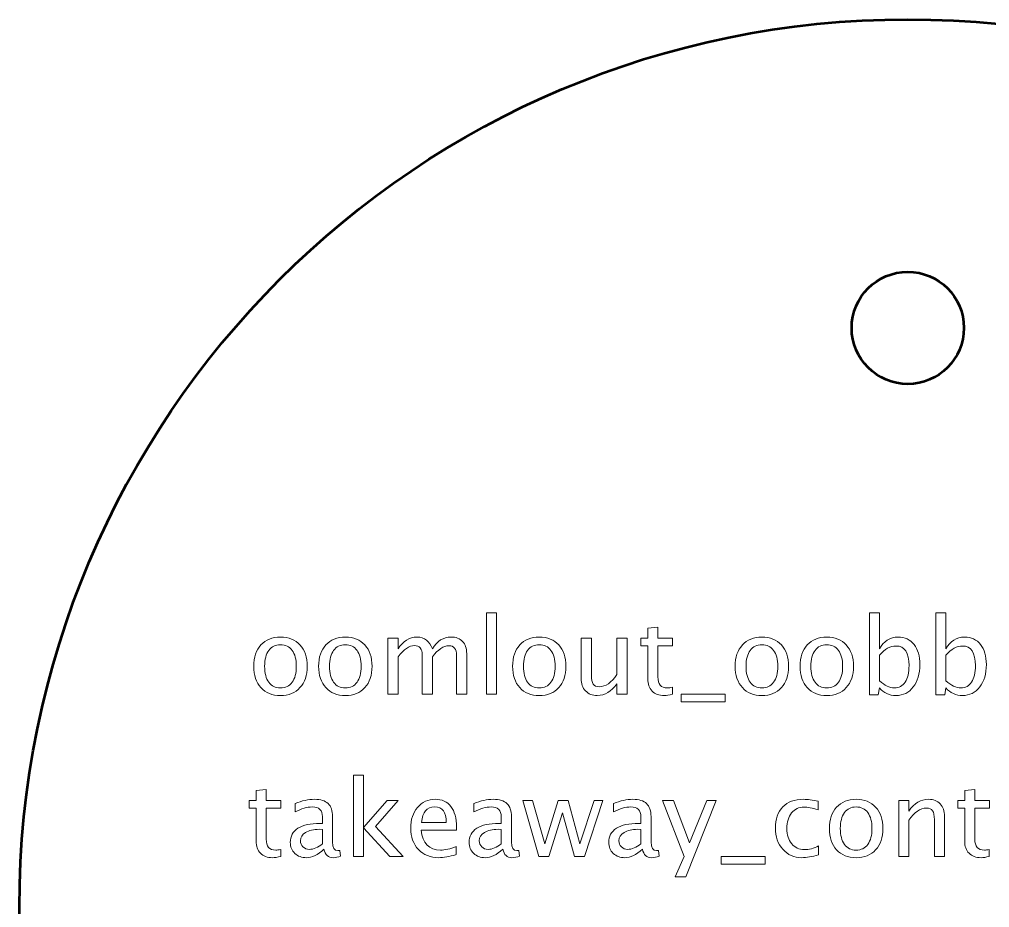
# Model space of a CAD drawing. Header units: centimetres. Extents: x -9.3 to 10.1, y -9.5 to 10.1.
# Drawn here: x -9.3 to -4.11, y 5.25 to 10 of the extents above; entities that cross this region are included whole.
import ezdxf

# ---------------------------------------------------------------- set-up
doc = ezdxf.new("R2010")
doc.units = ezdxf.units.CM
doc.header["$MEASUREMENT"] = 0
doc.layers.add('Layer 1', color=7, linetype='Continuous')

msp = doc.modelspace()

# ---------------------------------------------------------------- linework, layer by layer
at = {"layer": 'Layer 1', "lineweight": 53}
for centre, major_axis in [((-4.55, 5.25), (0, 4.75)), ((-4.54999, 8.34999), (0, 0.30001))]:
    msp.add_ellipse(centre, major_axis=major_axis, ratio=1, dxfattribs=at)
at = {"layer": 'Layer 1', "color": 5, "lineweight": 9}
for points, knots in [([(-6.80266, 6.39101), (-6.80266, 6.39101), (-6.80266, 6.82619), (-6.80266, 6.82619), (-6.80266, 6.82619), (-6.80266, 6.82619), (-6.74848, 6.82619), (-6.74848, 6.82619), (-6.74848, 6.82619), (-6.74848, 6.82619), (-6.74848, 6.39101), (-6.74848, 6.39101), (-6.74848, 6.39101), (-6.74848, 6.39101), (-6.80266, 6.39101), (-6.80266, 6.39101)], [0, 0, 0, 0, 0.2, 0.2, 0.2, 0.2, 0.4, 0.4, 0.4, 0.4, 0.6, 0.6, 0.6, 0.6, 1, 1, 1, 1]), ([(-4.75564, 6.38762), (-4.75564, 6.38762), (-4.75564, 6.82619), (-4.75564, 6.82619), (-4.75564, 6.82619), (-4.75564, 6.82619), (-4.70146, 6.82619), (-4.70146, 6.82619), (-4.70146, 6.82619), (-4.70146, 6.82619), (-4.70146, 6.63363), (-4.70146, 6.63363), (-4.70146, 6.63363), (-4.67926, 6.67549), (-4.64586, 6.69637), (-4.60136, 6.69637), (-4.60136, 6.69637), (-4.56533, 6.69637), (-4.53702, 6.6833), (-4.51632, 6.65705), (-4.51632, 6.65705), (-4.49563, 6.6308), (-4.48528, 6.59496), (-4.48528, 6.54952), (-4.48528, 6.54952), (-4.48528, 6.50004), (-4.49704, 6.46006), (-4.52046, 6.42977), (-4.52046, 6.42977), (-4.54388, 6.39938), (-4.57474, 6.38424), (-4.61293, 6.38424), (-4.61293, 6.38424), (-4.6484, 6.38424), (-4.67794, 6.39778), (-4.70146, 6.42497), (-4.70146, 6.42497), (-4.70146, 6.42497), (-4.70804, 6.38762), (-4.70804, 6.38762), (-4.70804, 6.38762), (-4.70804, 6.38762), (-4.75564, 6.38762), (-4.75564, 6.38762)], [0, 0, 0, 0, 0.0833333, 0.0833333, 0.0833333, 0.0833333, 0.1666667, 0.1666667, 0.1666667, 0.1666667, 0.25, 0.25, 0.25, 0.25, 0.3333333, 0.3333333, 0.3333333, 0.3333333, 0.4166667, 0.4166667, 0.4166667, 0.4166667, 0.5, 0.5, 0.5, 0.5, 0.5833333, 0.5833333, 0.5833333, 0.5833333, 0.6666667, 0.6666667, 0.6666667, 0.6666667, 0.75, 0.75, 0.75, 0.75, 0.8333333, 0.8333333, 0.8333333, 0.8333333, 1, 1, 1, 1]), ([(-4.40042, 6.38762), (-4.40042, 6.38762), (-4.40042, 6.82619), (-4.40042, 6.82619), (-4.40042, 6.82619), (-4.40042, 6.82619), (-4.34624, 6.82619), (-4.34624, 6.82619), (-4.34624, 6.82619), (-4.34624, 6.82619), (-4.34624, 6.63363), (-4.34624, 6.63363), (-4.34624, 6.63363), (-4.32404, 6.67549), (-4.29064, 6.69637), (-4.24614, 6.69637), (-4.24614, 6.69637), (-4.21011, 6.69637), (-4.1818, 6.6833), (-4.1611, 6.65705), (-4.1611, 6.65705), (-4.14041, 6.6308), (-4.13006, 6.59496), (-4.13006, 6.54952), (-4.13006, 6.54952), (-4.13006, 6.50004), (-4.14182, 6.46006), (-4.16524, 6.42977), (-4.16524, 6.42977), (-4.18866, 6.39938), (-4.21952, 6.38424), (-4.25771, 6.38424), (-4.25771, 6.38424), (-4.29318, 6.38424), (-4.32272, 6.39778), (-4.34624, 6.42497), (-4.34624, 6.42497), (-4.34624, 6.42497), (-4.35282, 6.38762), (-4.35282, 6.38762), (-4.35282, 6.38762), (-4.35282, 6.38762), (-4.40042, 6.38762), (-4.40042, 6.38762)], [0, 0, 0, 0, 0.0833333, 0.0833333, 0.0833333, 0.0833333, 0.1666667, 0.1666667, 0.1666667, 0.1666667, 0.25, 0.25, 0.25, 0.25, 0.3333333, 0.3333333, 0.3333333, 0.3333333, 0.4166667, 0.4166667, 0.4166667, 0.4166667, 0.5, 0.5, 0.5, 0.5, 0.5833333, 0.5833333, 0.5833333, 0.5833333, 0.6666667, 0.6666667, 0.6666667, 0.6666667, 0.75, 0.75, 0.75, 0.75, 0.8333333, 0.8333333, 0.8333333, 0.8333333, 1, 1, 1, 1]), ([(-5.80869, 6.3911), (-5.82544, 6.38649), (-5.84002, 6.38424), (-5.85234, 6.38424), (-5.85234, 6.38424), (-5.88, 6.38424), (-5.90154, 6.39214), (-5.91697, 6.40794), (-5.91697, 6.40794), (-5.93249, 6.42375), (-5.94021, 6.44567), (-5.94021, 6.47379), (-5.94021, 6.47379), (-5.94021, 6.47379), (-5.94021, 6.64952), (-5.94021, 6.64952), (-5.94021, 6.64952), (-5.94021, 6.64952), (-5.97765, 6.64952), (-5.97765, 6.64952), (-5.97765, 6.64952), (-5.97765, 6.64952), (-5.97765, 6.69016), (-5.97765, 6.69016), (-5.97765, 6.69016), (-5.97765, 6.69016), (-5.94021, 6.69016), (-5.94021, 6.69016), (-5.94021, 6.69016), (-5.94021, 6.69016), (-5.94021, 6.74426), (-5.94021, 6.74426), (-5.94021, 6.74426), (-5.94021, 6.74426), (-5.88602, 6.74943), (-5.88602, 6.74943), (-5.88602, 6.74943), (-5.88602, 6.74943), (-5.88602, 6.69016), (-5.88602, 6.69016), (-5.88602, 6.69016), (-5.88602, 6.69016), (-5.80756, 6.69016), (-5.80756, 6.69016), (-5.80756, 6.69016), (-5.80756, 6.69016), (-5.80756, 6.64952), (-5.80756, 6.64952), (-5.80756, 6.64952), (-5.80756, 6.64952), (-5.88602, 6.64952), (-5.88602, 6.64952), (-5.88602, 6.64952), (-5.88602, 6.64952), (-5.88602, 6.48358), (-5.88602, 6.48358), (-5.88602, 6.48358), (-5.88602, 6.44444), (-5.86899, 6.42488), (-5.83503, 6.42488), (-5.83503, 6.42488), (-5.82779, 6.42488), (-5.81904, 6.4261), (-5.80869, 6.42845), (-5.80869, 6.42845), (-5.80869, 6.42845), (-5.80869, 6.3911), (-5.80869, 6.3911)], [0, 0, 0, 0, 0.0555556, 0.0555556, 0.0555556, 0.0555556, 0.1111111, 0.1111111, 0.1111111, 0.1111111, 0.1666667, 0.1666667, 0.1666667, 0.1666667, 0.2222222, 0.2222222, 0.2222222, 0.2222222, 0.2777778, 0.2777778, 0.2777778, 0.2777778, 0.3333333, 0.3333333, 0.3333333, 0.3333333, 0.3888889, 0.3888889, 0.3888889, 0.3888889, 0.4444444, 0.4444444, 0.4444444, 0.4444444, 0.5, 0.5, 0.5, 0.5, 0.5555556, 0.5555556, 0.5555556, 0.5555556, 0.6111111, 0.6111111, 0.6111111, 0.6111111, 0.6666667, 0.6666667, 0.6666667, 0.6666667, 0.7222222, 0.7222222, 0.7222222, 0.7222222, 0.7777778, 0.7777778, 0.7777778, 0.7777778, 0.8333333, 0.8333333, 0.8333333, 0.8333333, 0.8888889, 0.8888889, 0.8888889, 0.8888889, 1, 1, 1, 1]), ([(-7.90407, 6.38424), (-7.948, 6.38424), (-7.98281, 6.39825), (-8.00839, 6.42629), (-8.00839, 6.42629), (-8.03408, 6.45432), (-8.04687, 6.49242), (-8.04687, 6.54049), (-8.04687, 6.54049), (-8.04687, 6.58847), (-8.03408, 6.62648), (-8.00839, 6.65442), (-8.00839, 6.65442), (-7.98281, 6.68236), (-7.948, 6.69637), (-7.90407, 6.69637), (-7.90407, 6.69637), (-7.86013, 6.69637), (-7.82533, 6.68236), (-7.79974, 6.65442), (-7.79974, 6.65442), (-7.77406, 6.62648), (-7.76126, 6.58847), (-7.76126, 6.54049), (-7.76126, 6.54049), (-7.76126, 6.49242), (-7.77406, 6.45432), (-7.79974, 6.42629), (-7.79974, 6.42629), (-7.82533, 6.39825), (-7.86013, 6.38424), (-7.90407, 6.38424)], [0, 0, 0, 0, 0.1111111, 0.1111111, 0.1111111, 0.1111111, 0.2222222, 0.2222222, 0.2222222, 0.2222222, 0.3333333, 0.3333333, 0.3333333, 0.3333333, 0.4444444, 0.4444444, 0.4444444, 0.4444444, 0.5555556, 0.5555556, 0.5555556, 0.5555556, 0.6666667, 0.6666667, 0.6666667, 0.6666667, 0.7777778, 0.7777778, 0.7777778, 0.7777778, 1, 1, 1, 1]), ([(-7.55732, 6.38424), (-7.60125, 6.38424), (-7.63606, 6.39825), (-7.66164, 6.42629), (-7.66164, 6.42629), (-7.68733, 6.45432), (-7.70012, 6.49242), (-7.70012, 6.54049), (-7.70012, 6.54049), (-7.70012, 6.58847), (-7.68733, 6.62648), (-7.66164, 6.65442), (-7.66164, 6.65442), (-7.63606, 6.68236), (-7.60125, 6.69637), (-7.55732, 6.69637), (-7.55732, 6.69637), (-7.51338, 6.69637), (-7.47858, 6.68236), (-7.45299, 6.65442), (-7.45299, 6.65442), (-7.42731, 6.62648), (-7.41451, 6.58847), (-7.41451, 6.54049), (-7.41451, 6.54049), (-7.41451, 6.49242), (-7.42731, 6.45432), (-7.45299, 6.42629), (-7.45299, 6.42629), (-7.47858, 6.39825), (-7.51338, 6.38424), (-7.55732, 6.38424)], [0, 0, 0, 0, 0.1111111, 0.1111111, 0.1111111, 0.1111111, 0.2222222, 0.2222222, 0.2222222, 0.2222222, 0.3333333, 0.3333333, 0.3333333, 0.3333333, 0.4444444, 0.4444444, 0.4444444, 0.4444444, 0.5555556, 0.5555556, 0.5555556, 0.5555556, 0.6666667, 0.6666667, 0.6666667, 0.6666667, 0.7777778, 0.7777778, 0.7777778, 0.7777778, 1, 1, 1, 1]), ([(-7.32966, 6.39101), (-7.32966, 6.39101), (-7.32966, 6.69016), (-7.32966, 6.69016), (-7.32966, 6.69016), (-7.32966, 6.69016), (-7.27548, 6.69016), (-7.27548, 6.69016), (-7.27548, 6.69016), (-7.27548, 6.69016), (-7.27548, 6.63363), (-7.27548, 6.63363), (-7.27548, 6.63363), (-7.24904, 6.67549), (-7.21518, 6.69637), (-7.17369, 6.69637), (-7.17369, 6.69637), (-7.13371, 6.69637), (-7.10652, 6.67549), (-7.09203, 6.63363), (-7.09203, 6.63363), (-7.06635, 6.67586), (-7.03286, 6.69694), (-6.99175, 6.69694), (-6.99175, 6.69694), (-6.96551, 6.69694), (-6.94509, 6.68922), (-6.93051, 6.6737), (-6.93051, 6.6737), (-6.91593, 6.65818), (-6.90859, 6.63645), (-6.90859, 6.60851), (-6.90859, 6.60851), (-6.90859, 6.60851), (-6.90859, 6.39101), (-6.90859, 6.39101), (-6.90859, 6.39101), (-6.90859, 6.39101), (-6.96278, 6.39101), (-6.96278, 6.39101), (-6.96278, 6.39101), (-6.96278, 6.39101), (-6.96278, 6.59957), (-6.96278, 6.59957), (-6.96278, 6.59957), (-6.96278, 6.63363), (-6.97632, 6.65065), (-7.00342, 6.65065), (-7.00342, 6.65065), (-7.03155, 6.65065), (-7.06108, 6.6308), (-7.09203, 6.59101), (-7.09203, 6.59101), (-7.09203, 6.59101), (-7.09203, 6.39101), (-7.09203, 6.39101), (-7.09203, 6.39101), (-7.09203, 6.39101), (-7.14622, 6.39101), (-7.14622, 6.39101), (-7.14622, 6.39101), (-7.14622, 6.39101), (-7.14622, 6.59976), (-7.14622, 6.59976), (-7.14622, 6.59976), (-7.14622, 6.6341), (-7.15996, 6.65122), (-7.18752, 6.65122), (-7.18752, 6.65122), (-7.21489, 6.65122), (-7.24425, 6.63127), (-7.27548, 6.59129), (-7.27548, 6.59129), (-7.27548, 6.59129), (-7.27548, 6.39101), (-7.27548, 6.39101), (-7.27548, 6.39101), (-7.27548, 6.39101), (-7.32966, 6.39101), (-7.32966, 6.39101)], [0, 0, 0, 0, 0.047619, 0.047619, 0.047619, 0.047619, 0.0952381, 0.0952381, 0.0952381, 0.0952381, 0.1428571, 0.1428571, 0.1428571, 0.1428571, 0.1904762, 0.1904762, 0.1904762, 0.1904762, 0.2380952, 0.2380952, 0.2380952, 0.2380952, 0.2857143, 0.2857143, 0.2857143, 0.2857143, 0.3333333, 0.3333333, 0.3333333, 0.3333333, 0.3809524, 0.3809524, 0.3809524, 0.3809524, 0.4285714, 0.4285714, 0.4285714, 0.4285714, 0.4761905, 0.4761905, 0.4761905, 0.4761905, 0.5238095, 0.5238095, 0.5238095, 0.5238095, 0.5714286, 0.5714286, 0.5714286, 0.5714286, 0.6190476, 0.6190476, 0.6190476, 0.6190476, 0.6666667, 0.6666667, 0.6666667, 0.6666667, 0.7142857, 0.7142857, 0.7142857, 0.7142857, 0.7619048, 0.7619048, 0.7619048, 0.7619048, 0.8095238, 0.8095238, 0.8095238, 0.8095238, 0.8571429, 0.8571429, 0.8571429, 0.8571429, 0.9047619, 0.9047619, 0.9047619, 0.9047619, 1, 1, 1, 1]), ([(-6.52045, 6.38424), (-6.56438, 6.38424), (-6.59919, 6.39825), (-6.62477, 6.42629), (-6.62477, 6.42629), (-6.65046, 6.45432), (-6.66325, 6.49242), (-6.66325, 6.54049), (-6.66325, 6.54049), (-6.66325, 6.58847), (-6.65046, 6.62648), (-6.62477, 6.65442), (-6.62477, 6.65442), (-6.59919, 6.68236), (-6.56438, 6.69637), (-6.52045, 6.69637), (-6.52045, 6.69637), (-6.47651, 6.69637), (-6.44171, 6.68236), (-6.41612, 6.65442), (-6.41612, 6.65442), (-6.39044, 6.62648), (-6.37764, 6.58847), (-6.37764, 6.54049), (-6.37764, 6.54049), (-6.37764, 6.49242), (-6.39044, 6.45432), (-6.41612, 6.42629), (-6.41612, 6.42629), (-6.44171, 6.39825), (-6.47651, 6.38424), (-6.52045, 6.38424)], [0, 0, 0, 0, 0.1111111, 0.1111111, 0.1111111, 0.1111111, 0.2222222, 0.2222222, 0.2222222, 0.2222222, 0.3333333, 0.3333333, 0.3333333, 0.3333333, 0.4444444, 0.4444444, 0.4444444, 0.4444444, 0.5555556, 0.5555556, 0.5555556, 0.5555556, 0.6666667, 0.6666667, 0.6666667, 0.6666667, 0.7777778, 0.7777778, 0.7777778, 0.7777778, 1, 1, 1, 1]), ([(-5.33005, 6.38424), (-5.37398, 6.38424), (-5.40879, 6.39825), (-5.43437, 6.42629), (-5.43437, 6.42629), (-5.46006, 6.45432), (-5.47285, 6.49242), (-5.47285, 6.54049), (-5.47285, 6.54049), (-5.47285, 6.58847), (-5.46006, 6.62648), (-5.43437, 6.65442), (-5.43437, 6.65442), (-5.40879, 6.68236), (-5.37398, 6.69637), (-5.33005, 6.69637), (-5.33005, 6.69637), (-5.28611, 6.69637), (-5.25131, 6.68236), (-5.22572, 6.65442), (-5.22572, 6.65442), (-5.20004, 6.62648), (-5.18724, 6.58847), (-5.18724, 6.54049), (-5.18724, 6.54049), (-5.18724, 6.49242), (-5.20004, 6.45432), (-5.22572, 6.42629), (-5.22572, 6.42629), (-5.25131, 6.39825), (-5.28611, 6.38424), (-5.33005, 6.38424)], [0, 0, 0, 0, 0.1111111, 0.1111111, 0.1111111, 0.1111111, 0.2222222, 0.2222222, 0.2222222, 0.2222222, 0.3333333, 0.3333333, 0.3333333, 0.3333333, 0.4444444, 0.4444444, 0.4444444, 0.4444444, 0.5555556, 0.5555556, 0.5555556, 0.5555556, 0.6666667, 0.6666667, 0.6666667, 0.6666667, 0.7777778, 0.7777778, 0.7777778, 0.7777778, 1, 1, 1, 1]), ([(-4.9833, 6.38424), (-5.02723, 6.38424), (-5.06204, 6.39825), (-5.08762, 6.42629), (-5.08762, 6.42629), (-5.11331, 6.45432), (-5.1261, 6.49242), (-5.1261, 6.54049), (-5.1261, 6.54049), (-5.1261, 6.58847), (-5.11331, 6.62648), (-5.08762, 6.65442), (-5.08762, 6.65442), (-5.06204, 6.68236), (-5.02723, 6.69637), (-4.9833, 6.69637), (-4.9833, 6.69637), (-4.93936, 6.69637), (-4.90456, 6.68236), (-4.87897, 6.65442), (-4.87897, 6.65442), (-4.85329, 6.62648), (-4.84049, 6.58847), (-4.84049, 6.54049), (-4.84049, 6.54049), (-4.84049, 6.49242), (-4.85329, 6.45432), (-4.87897, 6.42629), (-4.87897, 6.42629), (-4.90456, 6.39825), (-4.93936, 6.38424), (-4.9833, 6.38424)], [0, 0, 0, 0, 0.1111111, 0.1111111, 0.1111111, 0.1111111, 0.2222222, 0.2222222, 0.2222222, 0.2222222, 0.3333333, 0.3333333, 0.3333333, 0.3333333, 0.4444444, 0.4444444, 0.4444444, 0.4444444, 0.5555556, 0.5555556, 0.5555556, 0.5555556, 0.6666667, 0.6666667, 0.6666667, 0.6666667, 0.7777778, 0.7777778, 0.7777778, 0.7777778, 1, 1, 1, 1]), ([(-7.90416, 6.42488), (-7.87735, 6.42488), (-7.85647, 6.43494), (-7.8416, 6.45517), (-7.8416, 6.45517), (-7.82683, 6.4753), (-7.8194, 6.5038), (-7.8194, 6.54049), (-7.8194, 6.54049), (-7.8194, 6.57709), (-7.82683, 6.6055), (-7.8416, 6.62563), (-7.8416, 6.62563), (-7.85647, 6.64567), (-7.87735, 6.65573), (-7.90416, 6.65573), (-7.90416, 6.65573), (-7.93107, 6.65573), (-7.95195, 6.64567), (-7.96663, 6.62563), (-7.96663, 6.62563), (-7.9814, 6.6055), (-7.98873, 6.57709), (-7.98873, 6.54049), (-7.98873, 6.54049), (-7.98873, 6.5038), (-7.9814, 6.4753), (-7.96663, 6.45517), (-7.96663, 6.45517), (-7.95195, 6.43494), (-7.93107, 6.42488), (-7.90416, 6.42488)], [0, 0, 0, 0, 0.1111111, 0.1111111, 0.1111111, 0.1111111, 0.2222222, 0.2222222, 0.2222222, 0.2222222, 0.3333333, 0.3333333, 0.3333333, 0.3333333, 0.4444444, 0.4444444, 0.4444444, 0.4444444, 0.5555556, 0.5555556, 0.5555556, 0.5555556, 0.6666667, 0.6666667, 0.6666667, 0.6666667, 0.7777778, 0.7777778, 0.7777778, 0.7777778, 1, 1, 1, 1]), ([(-7.55741, 6.42488), (-7.5306, 6.42488), (-7.50972, 6.43494), (-7.49485, 6.45517), (-7.49485, 6.45517), (-7.48008, 6.4753), (-7.47265, 6.5038), (-7.47265, 6.54049), (-7.47265, 6.54049), (-7.47265, 6.57709), (-7.48008, 6.6055), (-7.49485, 6.62563), (-7.49485, 6.62563), (-7.50972, 6.64567), (-7.5306, 6.65573), (-7.55741, 6.65573), (-7.55741, 6.65573), (-7.58432, 6.65573), (-7.6052, 6.64567), (-7.61988, 6.62563), (-7.61988, 6.62563), (-7.63465, 6.6055), (-7.64198, 6.57709), (-7.64198, 6.54049), (-7.64198, 6.54049), (-7.64198, 6.5038), (-7.63465, 6.4753), (-7.61988, 6.45517), (-7.61988, 6.45517), (-7.6052, 6.43494), (-7.58432, 6.42488), (-7.55741, 6.42488)], [0, 0, 0, 0, 0.1111111, 0.1111111, 0.1111111, 0.1111111, 0.2222222, 0.2222222, 0.2222222, 0.2222222, 0.3333333, 0.3333333, 0.3333333, 0.3333333, 0.4444444, 0.4444444, 0.4444444, 0.4444444, 0.5555556, 0.5555556, 0.5555556, 0.5555556, 0.6666667, 0.6666667, 0.6666667, 0.6666667, 0.7777778, 0.7777778, 0.7777778, 0.7777778, 1, 1, 1, 1]), ([(-6.52054, 6.42488), (-6.49373, 6.42488), (-6.47285, 6.43494), (-6.45798, 6.45517), (-6.45798, 6.45517), (-6.44321, 6.4753), (-6.43578, 6.5038), (-6.43578, 6.54049), (-6.43578, 6.54049), (-6.43578, 6.57709), (-6.44321, 6.6055), (-6.45798, 6.62563), (-6.45798, 6.62563), (-6.47285, 6.64567), (-6.49373, 6.65573), (-6.52054, 6.65573), (-6.52054, 6.65573), (-6.54745, 6.65573), (-6.56833, 6.64567), (-6.58301, 6.62563), (-6.58301, 6.62563), (-6.59778, 6.6055), (-6.60511, 6.57709), (-6.60511, 6.54049), (-6.60511, 6.54049), (-6.60511, 6.5038), (-6.59778, 6.4753), (-6.58301, 6.45517), (-6.58301, 6.45517), (-6.56833, 6.43494), (-6.54745, 6.42488), (-6.52054, 6.42488)], [0, 0, 0, 0, 0.1111111, 0.1111111, 0.1111111, 0.1111111, 0.2222222, 0.2222222, 0.2222222, 0.2222222, 0.3333333, 0.3333333, 0.3333333, 0.3333333, 0.4444444, 0.4444444, 0.4444444, 0.4444444, 0.5555556, 0.5555556, 0.5555556, 0.5555556, 0.6666667, 0.6666667, 0.6666667, 0.6666667, 0.7777778, 0.7777778, 0.7777778, 0.7777778, 1, 1, 1, 1]), ([(-6.1054, 6.39101), (-6.1054, 6.39101), (-6.1054, 6.44727), (-6.1054, 6.44727), (-6.1054, 6.44727), (-6.13428, 6.40522), (-6.16937, 6.38424), (-6.21057, 6.38424), (-6.21057, 6.38424), (-6.23673, 6.38424), (-6.25752, 6.39242), (-6.27294, 6.40888), (-6.27294, 6.40888), (-6.28847, 6.42535), (-6.29618, 6.44745), (-6.29618, 6.47539), (-6.29618, 6.47539), (-6.29618, 6.47539), (-6.29618, 6.69016), (-6.29618, 6.69016), (-6.29618, 6.69016), (-6.29618, 6.69016), (-6.24199, 6.69016), (-6.24199, 6.69016), (-6.24199, 6.69016), (-6.24199, 6.69016), (-6.24199, 6.49308), (-6.24199, 6.49308), (-6.24199, 6.49308), (-6.24199, 6.4706), (-6.2387, 6.4547), (-6.23221, 6.44529), (-6.23221, 6.44529), (-6.22563, 6.43579), (-6.21471, 6.43109), (-6.19938, 6.43109), (-6.19938, 6.43109), (-6.16627, 6.43109), (-6.13484, 6.45282), (-6.1054, 6.49637), (-6.1054, 6.49637), (-6.1054, 6.49637), (-6.1054, 6.69016), (-6.1054, 6.69016), (-6.1054, 6.69016), (-6.1054, 6.69016), (-6.05121, 6.69016), (-6.05121, 6.69016), (-6.05121, 6.69016), (-6.05121, 6.69016), (-6.05121, 6.39101), (-6.05121, 6.39101), (-6.05121, 6.39101), (-6.05121, 6.39101), (-6.1054, 6.39101), (-6.1054, 6.39101)], [0, 0, 0, 0, 0.0666667, 0.0666667, 0.0666667, 0.0666667, 0.1333333, 0.1333333, 0.1333333, 0.1333333, 0.2, 0.2, 0.2, 0.2, 0.2666667, 0.2666667, 0.2666667, 0.2666667, 0.3333333, 0.3333333, 0.3333333, 0.3333333, 0.4, 0.4, 0.4, 0.4, 0.4666667, 0.4666667, 0.4666667, 0.4666667, 0.5333333, 0.5333333, 0.5333333, 0.5333333, 0.6, 0.6, 0.6, 0.6, 0.6666667, 0.6666667, 0.6666667, 0.6666667, 0.7333333, 0.7333333, 0.7333333, 0.7333333, 0.8, 0.8, 0.8, 0.8, 0.8666667, 0.8666667, 0.8666667, 0.8666667, 1, 1, 1, 1]), ([(-5.33014, 6.42488), (-5.30333, 6.42488), (-5.28245, 6.43494), (-5.26758, 6.45517), (-5.26758, 6.45517), (-5.25281, 6.4753), (-5.24538, 6.5038), (-5.24538, 6.54049), (-5.24538, 6.54049), (-5.24538, 6.57709), (-5.25281, 6.6055), (-5.26758, 6.62563), (-5.26758, 6.62563), (-5.28245, 6.64567), (-5.30333, 6.65573), (-5.33014, 6.65573), (-5.33014, 6.65573), (-5.35705, 6.65573), (-5.37793, 6.64567), (-5.39261, 6.62563), (-5.39261, 6.62563), (-5.40738, 6.6055), (-5.41471, 6.57709), (-5.41471, 6.54049), (-5.41471, 6.54049), (-5.41471, 6.5038), (-5.40738, 6.4753), (-5.39261, 6.45517), (-5.39261, 6.45517), (-5.37793, 6.43494), (-5.35705, 6.42488), (-5.33014, 6.42488)], [0, 0, 0, 0, 0.1111111, 0.1111111, 0.1111111, 0.1111111, 0.2222222, 0.2222222, 0.2222222, 0.2222222, 0.3333333, 0.3333333, 0.3333333, 0.3333333, 0.4444444, 0.4444444, 0.4444444, 0.4444444, 0.5555556, 0.5555556, 0.5555556, 0.5555556, 0.6666667, 0.6666667, 0.6666667, 0.6666667, 0.7777778, 0.7777778, 0.7777778, 0.7777778, 1, 1, 1, 1]), ([(-4.98339, 6.42488), (-4.95658, 6.42488), (-4.9357, 6.43494), (-4.92083, 6.45517), (-4.92083, 6.45517), (-4.90606, 6.4753), (-4.89863, 6.5038), (-4.89863, 6.54049), (-4.89863, 6.54049), (-4.89863, 6.57709), (-4.90606, 6.6055), (-4.92083, 6.62563), (-4.92083, 6.62563), (-4.9357, 6.64567), (-4.95658, 6.65573), (-4.98339, 6.65573), (-4.98339, 6.65573), (-5.0103, 6.65573), (-5.03118, 6.64567), (-5.04586, 6.62563), (-5.04586, 6.62563), (-5.06063, 6.6055), (-5.06796, 6.57709), (-5.06796, 6.54049), (-5.06796, 6.54049), (-5.06796, 6.5038), (-5.06063, 6.4753), (-5.04586, 6.45517), (-5.04586, 6.45517), (-5.03118, 6.43494), (-5.0103, 6.42488), (-4.98339, 6.42488)], [0, 0, 0, 0, 0.1111111, 0.1111111, 0.1111111, 0.1111111, 0.2222222, 0.2222222, 0.2222222, 0.2222222, 0.3333333, 0.3333333, 0.3333333, 0.3333333, 0.4444444, 0.4444444, 0.4444444, 0.4444444, 0.5555556, 0.5555556, 0.5555556, 0.5555556, 0.6666667, 0.6666667, 0.6666667, 0.6666667, 0.7777778, 0.7777778, 0.7777778, 0.7777778, 1, 1, 1, 1]), ([(-4.70146, 6.46232), (-4.67352, 6.43739), (-4.64689, 6.42488), (-4.62159, 6.42488), (-4.62159, 6.42488), (-4.59666, 6.42488), (-4.57737, 6.43532), (-4.56383, 6.45611), (-4.56383, 6.45611), (-4.55019, 6.4769), (-4.54341, 6.50616), (-4.54341, 6.54397), (-4.54341, 6.54397), (-4.54341, 6.61396), (-4.56656, 6.64896), (-4.61284, 6.64896), (-4.61284, 6.64896), (-4.64313, 6.64896), (-4.67267, 6.63259), (-4.70146, 6.59976), (-4.70146, 6.59976), (-4.70146, 6.59976), (-4.70146, 6.46232), (-4.70146, 6.46232)], [0, 0, 0, 0, 0.1428571, 0.1428571, 0.1428571, 0.1428571, 0.2857143, 0.2857143, 0.2857143, 0.2857143, 0.4285714, 0.4285714, 0.4285714, 0.4285714, 0.5714286, 0.5714286, 0.5714286, 0.5714286, 0.7142857, 0.7142857, 0.7142857, 0.7142857, 1, 1, 1, 1]), ([(-4.34624, 6.46232), (-4.3183, 6.43739), (-4.29167, 6.42488), (-4.26637, 6.42488), (-4.26637, 6.42488), (-4.24144, 6.42488), (-4.22215, 6.43532), (-4.20861, 6.45611), (-4.20861, 6.45611), (-4.19497, 6.4769), (-4.18819, 6.50616), (-4.18819, 6.54397), (-4.18819, 6.54397), (-4.18819, 6.61396), (-4.21134, 6.64896), (-4.25762, 6.64896), (-4.25762, 6.64896), (-4.28791, 6.64896), (-4.31745, 6.63259), (-4.34624, 6.59976), (-4.34624, 6.59976), (-4.34624, 6.59976), (-4.34624, 6.46232), (-4.34624, 6.46232)], [0, 0, 0, 0, 0.1428571, 0.1428571, 0.1428571, 0.1428571, 0.2857143, 0.2857143, 0.2857143, 0.2857143, 0.4285714, 0.4285714, 0.4285714, 0.4285714, 0.5714286, 0.5714286, 0.5714286, 0.5714286, 0.7142857, 0.7142857, 0.7142857, 0.7142857, 1, 1, 1, 1]), ([(-5.76184, 6.35037), (-5.76184, 6.35037), (-5.76184, 6.39101), (-5.76184, 6.39101), (-5.76184, 6.39101), (-5.76184, 6.39101), (-5.52704, 6.39101), (-5.52704, 6.39101), (-5.52704, 6.39101), (-5.52704, 6.39101), (-5.52704, 6.35037), (-5.52704, 6.35037), (-5.52704, 6.35037), (-5.52704, 6.35037), (-5.76184, 6.35037), (-5.76184, 6.35037)], [0, 0, 0, 0, 0.2, 0.2, 0.2, 0.2, 0.4, 0.4, 0.4, 0.4, 0.6, 0.6, 0.6, 0.6, 1, 1, 1, 1]), ([(-7.5141, 5.52366), (-7.5141, 5.52366), (-7.5141, 5.95884), (-7.5141, 5.95884), (-7.5141, 5.95884), (-7.5141, 5.95884), (-7.45992, 5.95884), (-7.45992, 5.95884), (-7.45992, 5.95884), (-7.45992, 5.95884), (-7.45992, 5.67766), (-7.45992, 5.67766), (-7.45992, 5.67766), (-7.45992, 5.67766), (-7.33292, 5.82281), (-7.33292, 5.82281), (-7.33292, 5.82281), (-7.33292, 5.82281), (-7.2744, 5.82281), (-7.2744, 5.82281), (-7.2744, 5.82281), (-7.2744, 5.82281), (-7.39576, 5.68321), (-7.39576, 5.68321), (-7.39576, 5.68321), (-7.39576, 5.68321), (-7.24901, 5.52366), (-7.24901, 5.52366), (-7.24901, 5.52366), (-7.24901, 5.52366), (-7.31881, 5.52366), (-7.31881, 5.52366), (-7.31881, 5.52366), (-7.31881, 5.52366), (-7.45992, 5.67709), (-7.45992, 5.67709), (-7.45992, 5.67709), (-7.45992, 5.67709), (-7.45992, 5.52366), (-7.45992, 5.52366), (-7.45992, 5.52366), (-7.45992, 5.52366), (-7.5141, 5.52366), (-7.5141, 5.52366)], [0, 0, 0, 0, 0.0833333, 0.0833333, 0.0833333, 0.0833333, 0.1666667, 0.1666667, 0.1666667, 0.1666667, 0.25, 0.25, 0.25, 0.25, 0.3333333, 0.3333333, 0.3333333, 0.3333333, 0.4166667, 0.4166667, 0.4166667, 0.4166667, 0.5, 0.5, 0.5, 0.5, 0.5833333, 0.5833333, 0.5833333, 0.5833333, 0.6666667, 0.6666667, 0.6666667, 0.6666667, 0.75, 0.75, 0.75, 0.75, 0.8333333, 0.8333333, 0.8333333, 0.8333333, 1, 1, 1, 1]), ([(-7.90309, 5.52375), (-7.91984, 5.51914), (-7.93442, 5.51689), (-7.94674, 5.51689), (-7.94674, 5.51689), (-7.9744, 5.51689), (-7.99594, 5.52479), (-8.01137, 5.54059), (-8.01137, 5.54059), (-8.02689, 5.5564), (-8.03461, 5.57832), (-8.03461, 5.60644), (-8.03461, 5.60644), (-8.03461, 5.60644), (-8.03461, 5.78217), (-8.03461, 5.78217), (-8.03461, 5.78217), (-8.03461, 5.78217), (-8.07205, 5.78217), (-8.07205, 5.78217), (-8.07205, 5.78217), (-8.07205, 5.78217), (-8.07205, 5.82281), (-8.07205, 5.82281), (-8.07205, 5.82281), (-8.07205, 5.82281), (-8.03461, 5.82281), (-8.03461, 5.82281), (-8.03461, 5.82281), (-8.03461, 5.82281), (-8.03461, 5.87691), (-8.03461, 5.87691), (-8.03461, 5.87691), (-8.03461, 5.87691), (-7.98042, 5.88208), (-7.98042, 5.88208), (-7.98042, 5.88208), (-7.98042, 5.88208), (-7.98042, 5.82281), (-7.98042, 5.82281), (-7.98042, 5.82281), (-7.98042, 5.82281), (-7.90196, 5.82281), (-7.90196, 5.82281), (-7.90196, 5.82281), (-7.90196, 5.82281), (-7.90196, 5.78217), (-7.90196, 5.78217), (-7.90196, 5.78217), (-7.90196, 5.78217), (-7.98042, 5.78217), (-7.98042, 5.78217), (-7.98042, 5.78217), (-7.98042, 5.78217), (-7.98042, 5.61623), (-7.98042, 5.61623), (-7.98042, 5.61623), (-7.98042, 5.57709), (-7.96339, 5.55753), (-7.92943, 5.55753), (-7.92943, 5.55753), (-7.92219, 5.55753), (-7.91344, 5.55875), (-7.90309, 5.5611), (-7.90309, 5.5611), (-7.90309, 5.5611), (-7.90309, 5.52375), (-7.90309, 5.52375)], [0, 0, 0, 0, 0.0555556, 0.0555556, 0.0555556, 0.0555556, 0.1111111, 0.1111111, 0.1111111, 0.1111111, 0.1666667, 0.1666667, 0.1666667, 0.1666667, 0.2222222, 0.2222222, 0.2222222, 0.2222222, 0.2777778, 0.2777778, 0.2777778, 0.2777778, 0.3333333, 0.3333333, 0.3333333, 0.3333333, 0.3888889, 0.3888889, 0.3888889, 0.3888889, 0.4444444, 0.4444444, 0.4444444, 0.4444444, 0.5, 0.5, 0.5, 0.5, 0.5555556, 0.5555556, 0.5555556, 0.5555556, 0.6111111, 0.6111111, 0.6111111, 0.6111111, 0.6666667, 0.6666667, 0.6666667, 0.6666667, 0.7222222, 0.7222222, 0.7222222, 0.7222222, 0.7777778, 0.7777778, 0.7777778, 0.7777778, 0.8333333, 0.8333333, 0.8333333, 0.8333333, 0.8888889, 0.8888889, 0.8888889, 0.8888889, 1, 1, 1, 1]), ([(-4.11439, 5.52375), (-4.13114, 5.51914), (-4.14572, 5.51689), (-4.15804, 5.51689), (-4.15804, 5.51689), (-4.1857, 5.51689), (-4.20724, 5.52479), (-4.22267, 5.54059), (-4.22267, 5.54059), (-4.23819, 5.5564), (-4.24591, 5.57832), (-4.24591, 5.60644), (-4.24591, 5.60644), (-4.24591, 5.60644), (-4.24591, 5.78217), (-4.24591, 5.78217), (-4.24591, 5.78217), (-4.24591, 5.78217), (-4.28335, 5.78217), (-4.28335, 5.78217), (-4.28335, 5.78217), (-4.28335, 5.78217), (-4.28335, 5.82281), (-4.28335, 5.82281), (-4.28335, 5.82281), (-4.28335, 5.82281), (-4.24591, 5.82281), (-4.24591, 5.82281), (-4.24591, 5.82281), (-4.24591, 5.82281), (-4.24591, 5.87691), (-4.24591, 5.87691), (-4.24591, 5.87691), (-4.24591, 5.87691), (-4.19172, 5.88208), (-4.19172, 5.88208), (-4.19172, 5.88208), (-4.19172, 5.88208), (-4.19172, 5.82281), (-4.19172, 5.82281), (-4.19172, 5.82281), (-4.19172, 5.82281), (-4.11326, 5.82281), (-4.11326, 5.82281), (-4.11326, 5.82281), (-4.11326, 5.82281), (-4.11326, 5.78217), (-4.11326, 5.78217), (-4.11326, 5.78217), (-4.11326, 5.78217), (-4.19172, 5.78217), (-4.19172, 5.78217), (-4.19172, 5.78217), (-4.19172, 5.78217), (-4.19172, 5.61623), (-4.19172, 5.61623), (-4.19172, 5.61623), (-4.19172, 5.57709), (-4.17469, 5.55753), (-4.14073, 5.55753), (-4.14073, 5.55753), (-4.13349, 5.55753), (-4.12474, 5.55875), (-4.11439, 5.5611), (-4.11439, 5.5611), (-4.11439, 5.5611), (-4.11439, 5.52375), (-4.11439, 5.52375)], [0, 0, 0, 0, 0.0555556, 0.0555556, 0.0555556, 0.0555556, 0.1111111, 0.1111111, 0.1111111, 0.1111111, 0.1666667, 0.1666667, 0.1666667, 0.1666667, 0.2222222, 0.2222222, 0.2222222, 0.2222222, 0.2777778, 0.2777778, 0.2777778, 0.2777778, 0.3333333, 0.3333333, 0.3333333, 0.3333333, 0.3888889, 0.3888889, 0.3888889, 0.3888889, 0.4444444, 0.4444444, 0.4444444, 0.4444444, 0.5, 0.5, 0.5, 0.5, 0.5555556, 0.5555556, 0.5555556, 0.5555556, 0.6111111, 0.6111111, 0.6111111, 0.6111111, 0.6666667, 0.6666667, 0.6666667, 0.6666667, 0.7222222, 0.7222222, 0.7222222, 0.7222222, 0.7777778, 0.7777778, 0.7777778, 0.7777778, 0.8333333, 0.8333333, 0.8333333, 0.8333333, 0.8888889, 0.8888889, 0.8888889, 0.8888889, 1, 1, 1, 1]), ([(-7.67158, 5.56176), (-7.70413, 5.53184), (-7.73545, 5.51689), (-7.76556, 5.51689), (-7.76556, 5.51689), (-7.7903, 5.51689), (-7.8109, 5.5246), (-7.82717, 5.54012), (-7.82717, 5.54012), (-7.84354, 5.55564), (-7.85173, 5.57521), (-7.85173, 5.59882), (-7.85173, 5.59882), (-7.85173, 5.63147), (-7.83799, 5.65659), (-7.81052, 5.67408), (-7.81052, 5.67408), (-7.78305, 5.69158), (-7.74364, 5.70033), (-7.69227, 5.70033), (-7.69227, 5.70033), (-7.69227, 5.70033), (-7.67957, 5.70033), (-7.67957, 5.70033), (-7.67957, 5.70033), (-7.67957, 5.70033), (-7.67957, 5.73636), (-7.67957, 5.73636), (-7.67957, 5.73636), (-7.67957, 5.77107), (-7.69764, 5.78838), (-7.73385, 5.78838), (-7.73385, 5.78838), (-7.76189, 5.78838), (-7.79256, 5.77954), (-7.82576, 5.76185), (-7.82576, 5.76185), (-7.82576, 5.76185), (-7.82576, 5.80644), (-7.82576, 5.80644), (-7.82576, 5.80644), (-7.78926, 5.8215), (-7.75483, 5.82902), (-7.72257, 5.82902), (-7.72257, 5.82902), (-7.68936, 5.82902), (-7.6648, 5.8215), (-7.64909, 5.80635), (-7.64909, 5.80635), (-7.63329, 5.7912), (-7.62539, 5.76787), (-7.62539, 5.73636), (-7.62539, 5.73636), (-7.62539, 5.73636), (-7.62539, 5.60118), (-7.62539, 5.60118), (-7.62539, 5.60118), (-7.62539, 5.57023), (-7.61589, 5.5547), (-7.59679, 5.5547), (-7.59679, 5.5547), (-7.59444, 5.5547), (-7.59096, 5.55508), (-7.58635, 5.55583), (-7.58635, 5.55583), (-7.58635, 5.55583), (-7.58249, 5.52573), (-7.58249, 5.52573), (-7.58249, 5.52573), (-7.59481, 5.5198), (-7.60836, 5.51689), (-7.62322, 5.51689), (-7.62322, 5.51689), (-7.64853, 5.51689), (-7.66462, 5.53184), (-7.67158, 5.56176)], [0, 0, 0, 0, 0.05, 0.05, 0.05, 0.05, 0.1, 0.1, 0.1, 0.1, 0.15, 0.15, 0.15, 0.15, 0.2, 0.2, 0.2, 0.2, 0.25, 0.25, 0.25, 0.25, 0.3, 0.3, 0.3, 0.3, 0.35, 0.35, 0.35, 0.35, 0.4, 0.4, 0.4, 0.4, 0.45, 0.45, 0.45, 0.45, 0.5, 0.5, 0.5, 0.5, 0.55, 0.55, 0.55, 0.55, 0.6, 0.6, 0.6, 0.6, 0.65, 0.65, 0.65, 0.65, 0.7, 0.7, 0.7, 0.7, 0.75, 0.75, 0.75, 0.75, 0.8, 0.8, 0.8, 0.8, 0.85, 0.85, 0.85, 0.85, 0.9, 0.9, 0.9, 0.9, 1, 1, 1, 1]), ([(-6.96462, 5.53326), (-7.00102, 5.52234), (-7.03216, 5.51689), (-7.05813, 5.51689), (-7.05813, 5.51689), (-7.10243, 5.51689), (-7.13846, 5.53156), (-7.16622, 5.56082), (-7.16622, 5.56082), (-7.19397, 5.59008), (-7.20789, 5.62799), (-7.20789, 5.67465), (-7.20789, 5.67465), (-7.20789, 5.7199), (-7.19566, 5.75706), (-7.17111, 5.78612), (-7.17111, 5.78612), (-7.14655, 5.8151), (-7.11513, 5.82959), (-7.07685, 5.82959), (-7.07685, 5.82959), (-7.04063, 5.82959), (-7.01259, 5.8167), (-6.99284, 5.79092), (-6.99284, 5.79092), (-6.97308, 5.76515), (-6.96321, 5.72865), (-6.96321, 5.68133), (-6.96321, 5.68133), (-6.96321, 5.68133), (-6.96349, 5.66477), (-6.96349, 5.66477), (-6.96349, 5.66477), (-6.96349, 5.66477), (-7.15258, 5.66477), (-7.15258, 5.66477), (-7.15258, 5.66477), (-7.14467, 5.59327), (-7.10977, 5.55753), (-7.04797, 5.55753), (-7.04797, 5.55753), (-7.02529, 5.55753), (-6.99754, 5.56392), (-6.96462, 5.57672), (-6.96462, 5.57672), (-6.96462, 5.57672), (-6.96462, 5.53326), (-6.96462, 5.53326)], [0, 0, 0, 0, 0.0769231, 0.0769231, 0.0769231, 0.0769231, 0.1538462, 0.1538462, 0.1538462, 0.1538462, 0.2307692, 0.2307692, 0.2307692, 0.2307692, 0.3076923, 0.3076923, 0.3076923, 0.3076923, 0.3846154, 0.3846154, 0.3846154, 0.3846154, 0.4615385, 0.4615385, 0.4615385, 0.4615385, 0.5384615, 0.5384615, 0.5384615, 0.5384615, 0.6153846, 0.6153846, 0.6153846, 0.6153846, 0.6923077, 0.6923077, 0.6923077, 0.6923077, 0.7692308, 0.7692308, 0.7692308, 0.7692308, 0.8461538, 0.8461538, 0.8461538, 0.8461538, 1, 1, 1, 1]), ([(-6.71551, 5.56176), (-6.74806, 5.53184), (-6.77938, 5.51689), (-6.80949, 5.51689), (-6.80949, 5.51689), (-6.83423, 5.51689), (-6.85483, 5.5246), (-6.8711, 5.54012), (-6.8711, 5.54012), (-6.88747, 5.55564), (-6.89566, 5.57521), (-6.89566, 5.59882), (-6.89566, 5.59882), (-6.89566, 5.63147), (-6.88192, 5.65659), (-6.85445, 5.67408), (-6.85445, 5.67408), (-6.82698, 5.69158), (-6.78757, 5.70033), (-6.7362, 5.70033), (-6.7362, 5.70033), (-6.7362, 5.70033), (-6.7235, 5.70033), (-6.7235, 5.70033), (-6.7235, 5.70033), (-6.7235, 5.70033), (-6.7235, 5.73636), (-6.7235, 5.73636), (-6.7235, 5.73636), (-6.7235, 5.77107), (-6.74157, 5.78838), (-6.77778, 5.78838), (-6.77778, 5.78838), (-6.80582, 5.78838), (-6.83649, 5.77954), (-6.86969, 5.76185), (-6.86969, 5.76185), (-6.86969, 5.76185), (-6.86969, 5.80644), (-6.86969, 5.80644), (-6.86969, 5.80644), (-6.83319, 5.8215), (-6.79876, 5.82902), (-6.7665, 5.82902), (-6.7665, 5.82902), (-6.73329, 5.82902), (-6.70873, 5.8215), (-6.69302, 5.80635), (-6.69302, 5.80635), (-6.67722, 5.7912), (-6.66932, 5.76787), (-6.66932, 5.73636), (-6.66932, 5.73636), (-6.66932, 5.73636), (-6.66932, 5.60118), (-6.66932, 5.60118), (-6.66932, 5.60118), (-6.66932, 5.57023), (-6.65982, 5.5547), (-6.64072, 5.5547), (-6.64072, 5.5547), (-6.63837, 5.5547), (-6.63489, 5.55508), (-6.63028, 5.55583), (-6.63028, 5.55583), (-6.63028, 5.55583), (-6.62642, 5.52573), (-6.62642, 5.52573), (-6.62642, 5.52573), (-6.63874, 5.5198), (-6.65229, 5.51689), (-6.66715, 5.51689), (-6.66715, 5.51689), (-6.69246, 5.51689), (-6.70855, 5.53184), (-6.71551, 5.56176)], [0, 0, 0, 0, 0.05, 0.05, 0.05, 0.05, 0.1, 0.1, 0.1, 0.1, 0.15, 0.15, 0.15, 0.15, 0.2, 0.2, 0.2, 0.2, 0.25, 0.25, 0.25, 0.25, 0.3, 0.3, 0.3, 0.3, 0.35, 0.35, 0.35, 0.35, 0.4, 0.4, 0.4, 0.4, 0.45, 0.45, 0.45, 0.45, 0.5, 0.5, 0.5, 0.5, 0.55, 0.55, 0.55, 0.55, 0.6, 0.6, 0.6, 0.6, 0.65, 0.65, 0.65, 0.65, 0.7, 0.7, 0.7, 0.7, 0.75, 0.75, 0.75, 0.75, 0.8, 0.8, 0.8, 0.8, 0.85, 0.85, 0.85, 0.85, 0.9, 0.9, 0.9, 0.9, 1, 1, 1, 1]), ([(-6.52304, 5.52366), (-6.52304, 5.52366), (-6.60883, 5.82281), (-6.60883, 5.82281), (-6.60883, 5.82281), (-6.60883, 5.82281), (-6.55596, 5.82281), (-6.55596, 5.82281), (-6.55596, 5.82281), (-6.55596, 5.82281), (-6.49021, 5.59055), (-6.49021, 5.59055), (-6.49021, 5.59055), (-6.49021, 5.59055), (-6.41928, 5.82281), (-6.41928, 5.82281), (-6.41928, 5.82281), (-6.41928, 5.82281), (-6.36509, 5.82281), (-6.36509, 5.82281), (-6.36509, 5.82281), (-6.36509, 5.82281), (-6.30272, 5.59092), (-6.30272, 5.59092), (-6.30272, 5.59092), (-6.30272, 5.59092), (-6.22727, 5.82281), (-6.22727, 5.82281), (-6.22727, 5.82281), (-6.22727, 5.82281), (-6.18099, 5.82281), (-6.18099, 5.82281), (-6.18099, 5.82281), (-6.18099, 5.82281), (-6.27864, 5.52366), (-6.27864, 5.52366), (-6.27864, 5.52366), (-6.27864, 5.52366), (-6.33282, 5.52366), (-6.33282, 5.52366), (-6.33282, 5.52366), (-6.33282, 5.52366), (-6.39698, 5.75696), (-6.39698, 5.75696), (-6.39698, 5.75696), (-6.39698, 5.75696), (-6.46885, 5.52366), (-6.46885, 5.52366), (-6.46885, 5.52366), (-6.46885, 5.52366), (-6.52304, 5.52366), (-6.52304, 5.52366)], [0, 0, 0, 0, 0.0714286, 0.0714286, 0.0714286, 0.0714286, 0.1428571, 0.1428571, 0.1428571, 0.1428571, 0.2142857, 0.2142857, 0.2142857, 0.2142857, 0.2857143, 0.2857143, 0.2857143, 0.2857143, 0.3571429, 0.3571429, 0.3571429, 0.3571429, 0.4285714, 0.4285714, 0.4285714, 0.4285714, 0.5, 0.5, 0.5, 0.5, 0.5714286, 0.5714286, 0.5714286, 0.5714286, 0.6428571, 0.6428571, 0.6428571, 0.6428571, 0.7142857, 0.7142857, 0.7142857, 0.7142857, 0.7857143, 0.7857143, 0.7857143, 0.7857143, 0.8571429, 0.8571429, 0.8571429, 0.8571429, 1, 1, 1, 1]), ([(-5.96895, 5.56176), (-6.0015, 5.53184), (-6.03282, 5.51689), (-6.06293, 5.51689), (-6.06293, 5.51689), (-6.08767, 5.51689), (-6.10827, 5.5246), (-6.12454, 5.54012), (-6.12454, 5.54012), (-6.14091, 5.55564), (-6.1491, 5.57521), (-6.1491, 5.59882), (-6.1491, 5.59882), (-6.1491, 5.63147), (-6.13536, 5.65659), (-6.10789, 5.67408), (-6.10789, 5.67408), (-6.08042, 5.69158), (-6.04101, 5.70033), (-5.98964, 5.70033), (-5.98964, 5.70033), (-5.98964, 5.70033), (-5.97694, 5.70033), (-5.97694, 5.70033), (-5.97694, 5.70033), (-5.97694, 5.70033), (-5.97694, 5.73636), (-5.97694, 5.73636), (-5.97694, 5.73636), (-5.97694, 5.77107), (-5.99501, 5.78838), (-6.03122, 5.78838), (-6.03122, 5.78838), (-6.05926, 5.78838), (-6.08993, 5.77954), (-6.12313, 5.76185), (-6.12313, 5.76185), (-6.12313, 5.76185), (-6.12313, 5.80644), (-6.12313, 5.80644), (-6.12313, 5.80644), (-6.08663, 5.8215), (-6.0522, 5.82902), (-6.01994, 5.82902), (-6.01994, 5.82902), (-5.98673, 5.82902), (-5.96217, 5.8215), (-5.94646, 5.80635), (-5.94646, 5.80635), (-5.93066, 5.7912), (-5.92276, 5.76787), (-5.92276, 5.73636), (-5.92276, 5.73636), (-5.92276, 5.73636), (-5.92276, 5.60118), (-5.92276, 5.60118), (-5.92276, 5.60118), (-5.92276, 5.57023), (-5.91326, 5.5547), (-5.89416, 5.5547), (-5.89416, 5.5547), (-5.89181, 5.5547), (-5.88833, 5.55508), (-5.88372, 5.55583), (-5.88372, 5.55583), (-5.88372, 5.55583), (-5.87986, 5.52573), (-5.87986, 5.52573), (-5.87986, 5.52573), (-5.89218, 5.5198), (-5.90573, 5.51689), (-5.92059, 5.51689), (-5.92059, 5.51689), (-5.9459, 5.51689), (-5.96199, 5.53184), (-5.96895, 5.56176)], [0, 0, 0, 0, 0.05, 0.05, 0.05, 0.05, 0.1, 0.1, 0.1, 0.1, 0.15, 0.15, 0.15, 0.15, 0.2, 0.2, 0.2, 0.2, 0.25, 0.25, 0.25, 0.25, 0.3, 0.3, 0.3, 0.3, 0.35, 0.35, 0.35, 0.35, 0.4, 0.4, 0.4, 0.4, 0.45, 0.45, 0.45, 0.45, 0.5, 0.5, 0.5, 0.5, 0.55, 0.55, 0.55, 0.55, 0.6, 0.6, 0.6, 0.6, 0.65, 0.65, 0.65, 0.65, 0.7, 0.7, 0.7, 0.7, 0.75, 0.75, 0.75, 0.75, 0.8, 0.8, 0.8, 0.8, 0.85, 0.85, 0.85, 0.85, 0.9, 0.9, 0.9, 0.9, 1, 1, 1, 1]), ([(-5.79379, 5.41472), (-5.79379, 5.41472), (-5.74525, 5.52328), (-5.74525, 5.52328), (-5.74525, 5.52328), (-5.74525, 5.52328), (-5.86114, 5.82281), (-5.86114, 5.82281), (-5.86114, 5.82281), (-5.86114, 5.82281), (-5.80301, 5.82281), (-5.80301, 5.82281), (-5.80301, 5.82281), (-5.80301, 5.82281), (-5.71684, 5.59628), (-5.71684, 5.59628), (-5.71684, 5.59628), (-5.71684, 5.59628), (-5.62493, 5.82281), (-5.62493, 5.82281), (-5.62493, 5.82281), (-5.62493, 5.82281), (-5.57384, 5.82281), (-5.57384, 5.82281), (-5.57384, 5.82281), (-5.57384, 5.82281), (-5.73734, 5.41472), (-5.73734, 5.41472), (-5.73734, 5.41472), (-5.73734, 5.41472), (-5.79379, 5.41472), (-5.79379, 5.41472)], [0, 0, 0, 0, 0.1111111, 0.1111111, 0.1111111, 0.1111111, 0.2222222, 0.2222222, 0.2222222, 0.2222222, 0.3333333, 0.3333333, 0.3333333, 0.3333333, 0.4444444, 0.4444444, 0.4444444, 0.4444444, 0.5555556, 0.5555556, 0.5555556, 0.5555556, 0.6666667, 0.6666667, 0.6666667, 0.6666667, 0.7777778, 0.7777778, 0.7777778, 0.7777778, 1, 1, 1, 1]), ([(-5.02662, 5.53269), (-5.06171, 5.52215), (-5.092, 5.51689), (-5.11749, 5.51689), (-5.11749, 5.51689), (-5.15795, 5.51689), (-5.19144, 5.53184), (-5.21806, 5.56167), (-5.21806, 5.56167), (-5.24468, 5.59158), (-5.25804, 5.6293), (-5.25804, 5.67474), (-5.25804, 5.67474), (-5.25804, 5.72328), (-5.24487, 5.7612), (-5.21853, 5.78829), (-5.21853, 5.78829), (-5.19219, 5.81548), (-5.15541, 5.82902), (-5.10818, 5.82902), (-5.10818, 5.82902), (-5.08495, 5.82902), (-5.05879, 5.82582), (-5.03001, 5.81943), (-5.03001, 5.81943), (-5.03001, 5.81943), (-5.03001, 5.77371), (-5.03001, 5.77371), (-5.03001, 5.77371), (-5.06058, 5.78274), (-5.08551, 5.78725), (-5.1047, 5.78725), (-5.1047, 5.78725), (-5.13255, 5.78725), (-5.15484, 5.77681), (-5.17149, 5.75602), (-5.17149, 5.75602), (-5.18814, 5.73523), (-5.19652, 5.70748), (-5.19652, 5.67286), (-5.19652, 5.67286), (-5.19652, 5.63928), (-5.18786, 5.61218), (-5.17065, 5.59139), (-5.17065, 5.59139), (-5.15343, 5.5707), (-5.13095, 5.56035), (-5.10301, 5.56035), (-5.10301, 5.56035), (-5.07827, 5.56035), (-5.05287, 5.56675), (-5.02662, 5.57954), (-5.02662, 5.57954), (-5.02662, 5.57954), (-5.02662, 5.53269), (-5.02662, 5.53269)], [0, 0, 0, 0, 0.0666667, 0.0666667, 0.0666667, 0.0666667, 0.1333333, 0.1333333, 0.1333333, 0.1333333, 0.2, 0.2, 0.2, 0.2, 0.2666667, 0.2666667, 0.2666667, 0.2666667, 0.3333333, 0.3333333, 0.3333333, 0.3333333, 0.4, 0.4, 0.4, 0.4, 0.4666667, 0.4666667, 0.4666667, 0.4666667, 0.5333333, 0.5333333, 0.5333333, 0.5333333, 0.6, 0.6, 0.6, 0.6, 0.6666667, 0.6666667, 0.6666667, 0.6666667, 0.7333333, 0.7333333, 0.7333333, 0.7333333, 0.8, 0.8, 0.8, 0.8, 0.8666667, 0.8666667, 0.8666667, 0.8666667, 1, 1, 1, 1]), ([(-4.82615, 5.51689), (-4.87008, 5.51689), (-4.90489, 5.5309), (-4.93047, 5.55894), (-4.93047, 5.55894), (-4.95616, 5.58697), (-4.96895, 5.62507), (-4.96895, 5.67314), (-4.96895, 5.67314), (-4.96895, 5.72112), (-4.95616, 5.75913), (-4.93047, 5.78707), (-4.93047, 5.78707), (-4.90489, 5.81501), (-4.87008, 5.82902), (-4.82615, 5.82902), (-4.82615, 5.82902), (-4.78221, 5.82902), (-4.74741, 5.81501), (-4.72182, 5.78707), (-4.72182, 5.78707), (-4.69614, 5.75913), (-4.68334, 5.72112), (-4.68334, 5.67314), (-4.68334, 5.67314), (-4.68334, 5.62507), (-4.69614, 5.58697), (-4.72182, 5.55894), (-4.72182, 5.55894), (-4.74741, 5.5309), (-4.78221, 5.51689), (-4.82615, 5.51689)], [0, 0, 0, 0, 0.1111111, 0.1111111, 0.1111111, 0.1111111, 0.2222222, 0.2222222, 0.2222222, 0.2222222, 0.3333333, 0.3333333, 0.3333333, 0.3333333, 0.4444444, 0.4444444, 0.4444444, 0.4444444, 0.5555556, 0.5555556, 0.5555556, 0.5555556, 0.6666667, 0.6666667, 0.6666667, 0.6666667, 0.7777778, 0.7777778, 0.7777778, 0.7777778, 1, 1, 1, 1]), ([(-4.59849, 5.52366), (-4.59849, 5.52366), (-4.59849, 5.82281), (-4.59849, 5.82281), (-4.59849, 5.82281), (-4.59849, 5.82281), (-4.54431, 5.82281), (-4.54431, 5.82281), (-4.54431, 5.82281), (-4.54431, 5.82281), (-4.54431, 5.76628), (-4.54431, 5.76628), (-4.54431, 5.76628), (-4.51562, 5.80814), (-4.48043, 5.82902), (-4.43885, 5.82902), (-4.43885, 5.82902), (-4.4127, 5.82902), (-4.39191, 5.82084), (-4.37657, 5.80437), (-4.37657, 5.80437), (-4.36124, 5.78801), (-4.35353, 5.7659), (-4.35353, 5.73824), (-4.35353, 5.73824), (-4.35353, 5.73824), (-4.35353, 5.52366), (-4.35353, 5.52366), (-4.35353, 5.52366), (-4.35353, 5.52366), (-4.40771, 5.52366), (-4.40771, 5.52366), (-4.40771, 5.52366), (-4.40771, 5.52366), (-4.40771, 5.72056), (-4.40771, 5.72056), (-4.40771, 5.72056), (-4.40771, 5.74276), (-4.41101, 5.75856), (-4.4175, 5.76797), (-4.4175, 5.76797), (-4.42408, 5.77747), (-4.4349, 5.78217), (-4.45005, 5.78217), (-4.45005, 5.78217), (-4.48335, 5.78217), (-4.51477, 5.76044), (-4.54431, 5.71698), (-4.54431, 5.71698), (-4.54431, 5.71698), (-4.54431, 5.52366), (-4.54431, 5.52366), (-4.54431, 5.52366), (-4.54431, 5.52366), (-4.59849, 5.52366), (-4.59849, 5.52366)], [0, 0, 0, 0, 0.0666667, 0.0666667, 0.0666667, 0.0666667, 0.1333333, 0.1333333, 0.1333333, 0.1333333, 0.2, 0.2, 0.2, 0.2, 0.2666667, 0.2666667, 0.2666667, 0.2666667, 0.3333333, 0.3333333, 0.3333333, 0.3333333, 0.4, 0.4, 0.4, 0.4, 0.4666667, 0.4666667, 0.4666667, 0.4666667, 0.5333333, 0.5333333, 0.5333333, 0.5333333, 0.6, 0.6, 0.6, 0.6, 0.6666667, 0.6666667, 0.6666667, 0.6666667, 0.7333333, 0.7333333, 0.7333333, 0.7333333, 0.8, 0.8, 0.8, 0.8, 0.8666667, 0.8666667, 0.8666667, 0.8666667, 1, 1, 1, 1]), ([(-7.14975, 5.70541), (-7.14975, 5.70541), (-7.01767, 5.70541), (-7.01767, 5.70541), (-7.01767, 5.70541), (-7.01767, 5.7611), (-7.03846, 5.78895), (-7.07995, 5.78895), (-7.07995, 5.78895), (-7.12172, 5.78895), (-7.14496, 5.7611), (-7.14975, 5.70541)], [0, 0, 0, 0, 0.25, 0.25, 0.25, 0.25, 0.5, 0.5, 0.5, 0.5, 1, 1, 1, 1]), ([(-4.82624, 5.55753), (-4.79943, 5.55753), (-4.77855, 5.56759), (-4.76368, 5.58782), (-4.76368, 5.58782), (-4.74891, 5.60795), (-4.74148, 5.63645), (-4.74148, 5.67314), (-4.74148, 5.67314), (-4.74148, 5.70974), (-4.74891, 5.73815), (-4.76368, 5.75828), (-4.76368, 5.75828), (-4.77855, 5.77832), (-4.79943, 5.78838), (-4.82624, 5.78838), (-4.82624, 5.78838), (-4.85315, 5.78838), (-4.87403, 5.77832), (-4.88871, 5.75828), (-4.88871, 5.75828), (-4.90348, 5.73815), (-4.91081, 5.70974), (-4.91081, 5.67314), (-4.91081, 5.67314), (-4.91081, 5.63645), (-4.90348, 5.60795), (-4.88871, 5.58782), (-4.88871, 5.58782), (-4.87403, 5.56759), (-4.85315, 5.55753), (-4.82624, 5.55753)], [0, 0, 0, 0, 0.1111111, 0.1111111, 0.1111111, 0.1111111, 0.2222222, 0.2222222, 0.2222222, 0.2222222, 0.3333333, 0.3333333, 0.3333333, 0.3333333, 0.4444444, 0.4444444, 0.4444444, 0.4444444, 0.5555556, 0.5555556, 0.5555556, 0.5555556, 0.6666667, 0.6666667, 0.6666667, 0.6666667, 0.7777778, 0.7777778, 0.7777778, 0.7777778, 1, 1, 1, 1]), ([(-7.67957, 5.5913), (-7.67957, 5.5913), (-7.67957, 5.66816), (-7.67957, 5.66816), (-7.67957, 5.66816), (-7.67957, 5.66816), (-7.69698, 5.66872), (-7.69698, 5.66872), (-7.69698, 5.66872), (-7.72708, 5.66872), (-7.75135, 5.66317), (-7.76988, 5.65207), (-7.76988, 5.65207), (-7.78832, 5.64088), (-7.79754, 5.62611), (-7.79754, 5.60767), (-7.79754, 5.60767), (-7.79754, 5.59478), (-7.79293, 5.58387), (-7.78381, 5.57493), (-7.78381, 5.57493), (-7.77459, 5.56599), (-7.76339, 5.56148), (-7.75013, 5.56148), (-7.75013, 5.56148), (-7.72755, 5.56148), (-7.70403, 5.57145), (-7.67957, 5.5913)], [0, 0, 0, 0, 0.125, 0.125, 0.125, 0.125, 0.25, 0.25, 0.25, 0.25, 0.375, 0.375, 0.375, 0.375, 0.5, 0.5, 0.5, 0.5, 0.625, 0.625, 0.625, 0.625, 0.75, 0.75, 0.75, 0.75, 1, 1, 1, 1]), ([(-6.7235, 5.5913), (-6.7235, 5.5913), (-6.7235, 5.66816), (-6.7235, 5.66816), (-6.7235, 5.66816), (-6.7235, 5.66816), (-6.74091, 5.66872), (-6.74091, 5.66872), (-6.74091, 5.66872), (-6.77101, 5.66872), (-6.79528, 5.66317), (-6.81381, 5.65207), (-6.81381, 5.65207), (-6.83225, 5.64088), (-6.84147, 5.62611), (-6.84147, 5.60767), (-6.84147, 5.60767), (-6.84147, 5.59478), (-6.83686, 5.58387), (-6.82774, 5.57493), (-6.82774, 5.57493), (-6.81852, 5.56599), (-6.80732, 5.56148), (-6.79406, 5.56148), (-6.79406, 5.56148), (-6.77148, 5.56148), (-6.74796, 5.57145), (-6.7235, 5.5913)], [0, 0, 0, 0, 0.125, 0.125, 0.125, 0.125, 0.25, 0.25, 0.25, 0.25, 0.375, 0.375, 0.375, 0.375, 0.5, 0.5, 0.5, 0.5, 0.625, 0.625, 0.625, 0.625, 0.75, 0.75, 0.75, 0.75, 1, 1, 1, 1]), ([(-5.97694, 5.5913), (-5.97694, 5.5913), (-5.97694, 5.66816), (-5.97694, 5.66816), (-5.97694, 5.66816), (-5.97694, 5.66816), (-5.99435, 5.66872), (-5.99435, 5.66872), (-5.99435, 5.66872), (-6.02445, 5.66872), (-6.04872, 5.66317), (-6.06725, 5.65207), (-6.06725, 5.65207), (-6.08569, 5.64088), (-6.09491, 5.62611), (-6.09491, 5.60767), (-6.09491, 5.60767), (-6.09491, 5.59478), (-6.0903, 5.58387), (-6.08118, 5.57493), (-6.08118, 5.57493), (-6.07196, 5.56599), (-6.06076, 5.56148), (-6.0475, 5.56148), (-6.0475, 5.56148), (-6.02492, 5.56148), (-6.0014, 5.57145), (-5.97694, 5.5913)], [0, 0, 0, 0, 0.125, 0.125, 0.125, 0.125, 0.25, 0.25, 0.25, 0.25, 0.375, 0.375, 0.375, 0.375, 0.5, 0.5, 0.5, 0.5, 0.625, 0.625, 0.625, 0.625, 0.75, 0.75, 0.75, 0.75, 1, 1, 1, 1]), ([(-5.54703, 5.48302), (-5.54703, 5.48302), (-5.54703, 5.52366), (-5.54703, 5.52366), (-5.54703, 5.52366), (-5.54703, 5.52366), (-5.31223, 5.52366), (-5.31223, 5.52366), (-5.31223, 5.52366), (-5.31223, 5.52366), (-5.31223, 5.48302), (-5.31223, 5.48302), (-5.31223, 5.48302), (-5.31223, 5.48302), (-5.54703, 5.48302), (-5.54703, 5.48302)], [0, 0, 0, 0, 0.2, 0.2, 0.2, 0.2, 0.4, 0.4, 0.4, 0.4, 0.6, 0.6, 0.6, 0.6, 1, 1, 1, 1])]:
    msp.add_open_spline(points, degree=3, knots=knots, dxfattribs=at)

doc.saveas('drawing.dxf')
